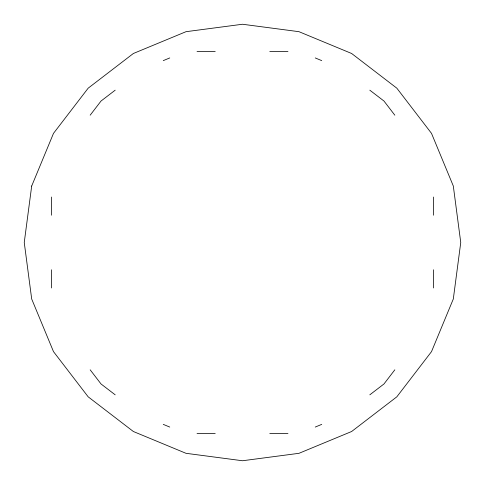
<?xml version="1.0" encoding="UTF-8"?>
<svg xmlns="http://www.w3.org/2000/svg" width="485" height="485" viewBox="0 0 485 485"><rect width="100%" height="100%" fill="white"/><g stroke="black" fill="none" stroke-linecap="round" stroke-linejoin="round"><path stroke-width="0.73" d="M90.174 115.187L101.032 101.032L115.187 90.174M394.826 369.812L383.968 383.968L369.812 394.826M163.269 60.625L169.75 57.939M315.25 427.061L321.731 424.375M197.031 51.531L215.219 51.531M269.781 51.531L287.969 51.531M197.031 433.469L215.219 433.469M269.781 433.469L287.969 433.469M315.25 57.939L321.731 60.625M163.269 424.375L169.75 427.061M369.812 90.174L383.968 101.032L394.826 115.187M115.187 394.826L101.032 383.968L90.174 369.812M433.469 197.031L433.469 215.219M433.469 269.781L433.469 287.969M51.531 197.031L51.531 215.219M51.531 269.781L51.531 287.969M31.689 186.016L24.25 242.5L31.689 298.984L53.489 351.625L88.173 396.827L133.375 431.511L186.016 453.311L242.5 460.75L298.984 453.311L351.625 431.511L396.827 396.827L431.511 351.625L453.311 298.984L460.75 242.5L453.311 186.016L431.511 133.375L396.827 88.173L351.625 53.489L298.984 31.689L242.5 24.25L186.016 31.689L133.375 53.489L88.173 88.173L53.489 133.375L31.689 186.016"/></g></svg>
